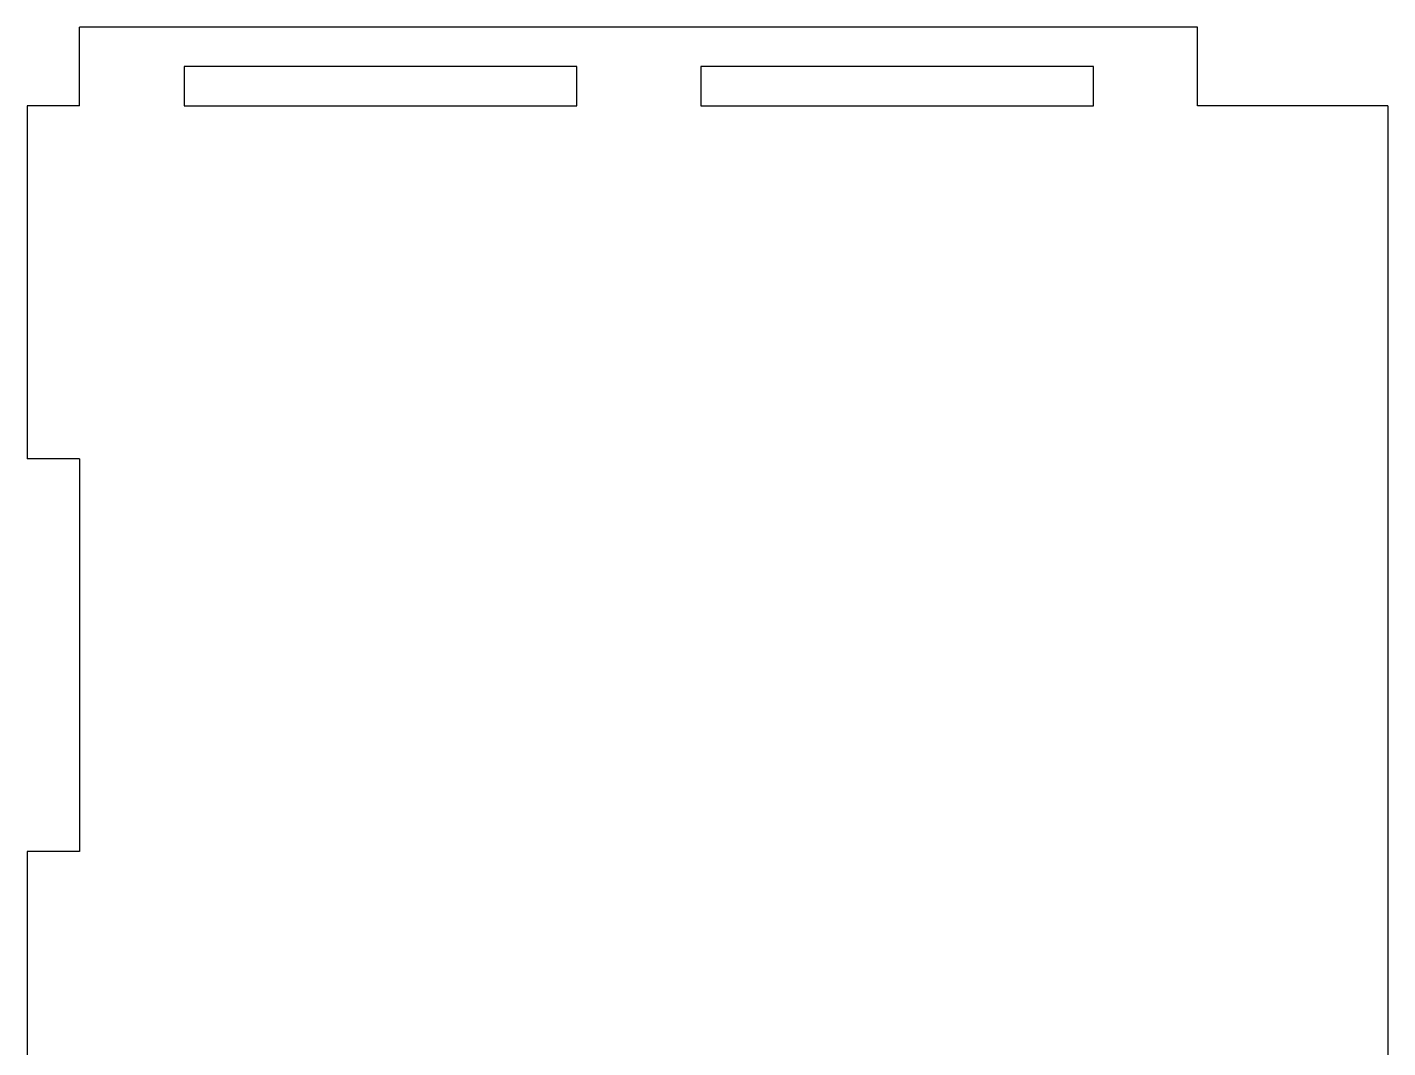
# Model space of a CAD drawing. Header units: metres. Extents: x 50 to 377, y 20 to 300.
# Drawn here: x 272.8 to 376.8, y 110.8 to 188.7 of the extents above; entities that cross this region are included whole.
import ezdxf

# ---------------------------------------------------------------- set-up
doc = ezdxf.new("R2010")
doc.units = ezdxf.units.M

msp = doc.modelspace()

# ---------------------------------------------------------------- linework, layer by layer
at = {"layer": 'Layer0'}
for p, q in [((276.81, 182.75, 0), (276.81, 188.75, 0)), ((362.27, 188.75, 0), (276.81, 188.75, 0)), ((362.27, 182.75, 0), (362.27, 188.75, 0)), ((284.81, 185.75, 0), (284.81, 182.75, 0)), ((314.81, 185.75, 0), (284.81, 185.75, 0)), ((314.81, 182.75, 0), (314.81, 185.75, 0)), ((324.31, 185.75), (324.31, 182.75, 0)), ((354.31, 185.75), (324.31, 185.75)), ((354.31, 182.75, 0), (354.31, 185.75)), ((272.81, 182.75, 0), (272.81, 155.76, 0)), ((276.81, 182.75, 0), (272.81, 182.75, 0)), ((284.81, 182.75, 0), (314.81, 182.75, 0)), ((324.31, 182.75, 0), (354.31, 182.75, 0)), ((376.81, 182.75, 0), (362.27, 182.75, 0)), ((376.81, 182.75, 0), (376.81, 32.76, 0)), ((276.81, 155.76, 0), (272.81, 155.76, 0)), ((276.81, 155.76, 0), (276.81, 125.76, 0)), ((272.81, 125.76, 0), (272.81, 95.76, 0)), ((276.81, 125.76, 0), (272.81, 125.76, 0))]:
    msp.add_line(p, q, dxfattribs=at)

doc.saveas('drawing.dxf')
